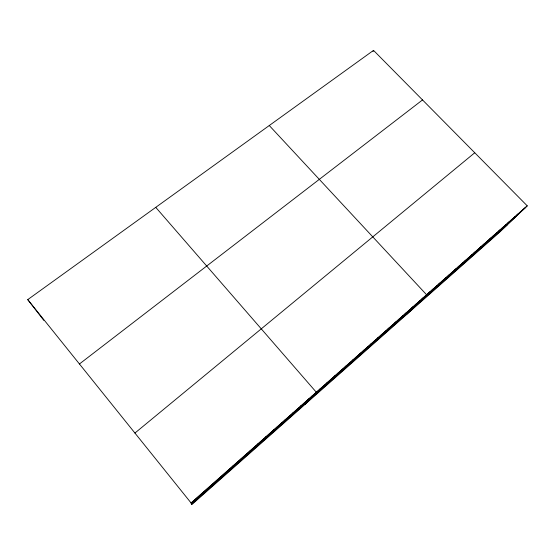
<?xml version="1.0" encoding="UTF-8"?>
<svg xmlns="http://www.w3.org/2000/svg" width="555" height="555" viewBox="0 0 555 555"><rect width="100%" height="100%" fill="white"/><g stroke="black" fill="none" stroke-linecap="round" stroke-linejoin="round"><path stroke-width="0.83" d="M373.043 51.657L373.522 50.38L527.25 205.85L499.611 232.205L191.773 504.62L191.08 502.955L27.75 299.624L373.522 50.38M233.065 466.006L233.301 465.638M237.158 462.384L237.422 461.996M241.238 458.777L241.529 458.368M245.296 455.19L245.615 454.753M249.341 451.617L249.688 451.153M253.371 448.052L253.739 447.573M257.381 444.513L257.777 444.007M261.37 440.982L261.793 440.455M265.346 437.465L265.796 436.917M269.307 433.968L269.786 433.393M273.254 430.479L273.754 429.889M277.181 427.01L277.701 426.393M281.087 423.555L281.642 422.917M284.986 420.114L285.561 419.455M288.864 416.687L289.46 416.007M292.728 413.274L293.345 412.566M296.571 409.867L297.216 409.146M300.401 406.482L301.074 405.74M304.216 403.11L304.91 402.347M308.018 399.753L308.733 398.969M311.799 396.409L312.541 395.604M305.243 404.213L316.329 392.253L155.754 207.355M319.319 389.763L320.11 388.916M323.059 386.46L323.87 385.593M326.784 383.172L327.616 382.284M330.489 379.891L331.342 378.989M334.179 376.63L335.06 375.707M337.856 373.376L338.758 372.44M341.526 370.136L342.442 369.179M345.168 366.917L346.112 365.939M348.804 363.705L349.768 362.706M352.425 360.507L353.41 359.487M356.026 357.316L357.031 356.282M359.619 354.146L360.646 353.091M363.199 350.982L364.24 349.914M366.758 347.832L367.826 346.75M370.303 344.697L371.392 343.594M373.841 341.575L374.944 340.451M377.358 338.467L378.489 337.322M380.869 335.366L382.013 334.207M384.358 332.278L385.524 331.106M387.841 329.205L389.02 328.012M391.303 326.139L392.51 324.932M394.758 323.093L395.979 321.865M398.192 320.055L399.433 318.813M401.619 317.023L402.881 315.767M405.032 314.012L406.309 312.736M408.425 311.008L409.729 309.718M411.81 308.011L413.128 306.707M415.189 305.035L416.521 303.71M418.546 302.066L419.899 300.727M421.89 299.103L423.264 297.751M406.343 314.74L426.615 294.788L269.265 125.527M428.536 293.227L429.945 291.847M431.839 290.314L433.268 288.912M435.134 287.407L436.57 285.991M438.408 284.507L439.865 283.078M441.669 281.621L443.147 280.178M444.923 278.749L446.414 277.292M448.162 275.884L449.675 274.413M451.388 273.032L452.915 271.548M454.607 270.188L456.148 268.689M457.813 267.357L459.367 265.845M461.004 264.534L462.579 263.008M464.181 261.724L465.77 260.184M467.352 258.928L468.954 257.367M470.501 256.139L472.125 254.565M473.651 253.357L475.288 251.776M476.78 250.589L478.438 248.994M479.902 247.828L481.573 246.219M483.01 245.081L484.695 243.458M486.111 242.348L487.81 240.71M489.198 239.614L490.911 237.97M492.271 236.902L493.999 235.237M495.337 234.189L497.079 232.517M498.39 231.49L500.145 229.805M501.429 228.806L503.205 227.106M504.46 226.128L506.243 224.414M507.478 223.457L509.282 221.736M510.489 220.8L512.3 219.058M513.486 218.15L515.311 216.401M516.469 215.513L518.314 213.751M519.445 212.884L521.305 211.108M191.08 502.955L527.25 205.85M191.128 503.066L525.363 207.646M191.357 503.614L516.393 216.207M191.572 504.141L507.652 224.539M134.927 433.053L474.754 152.757M79.441 363.976L422.521 99.928M27.75 299.624L43.783 320.346"/></g></svg>
